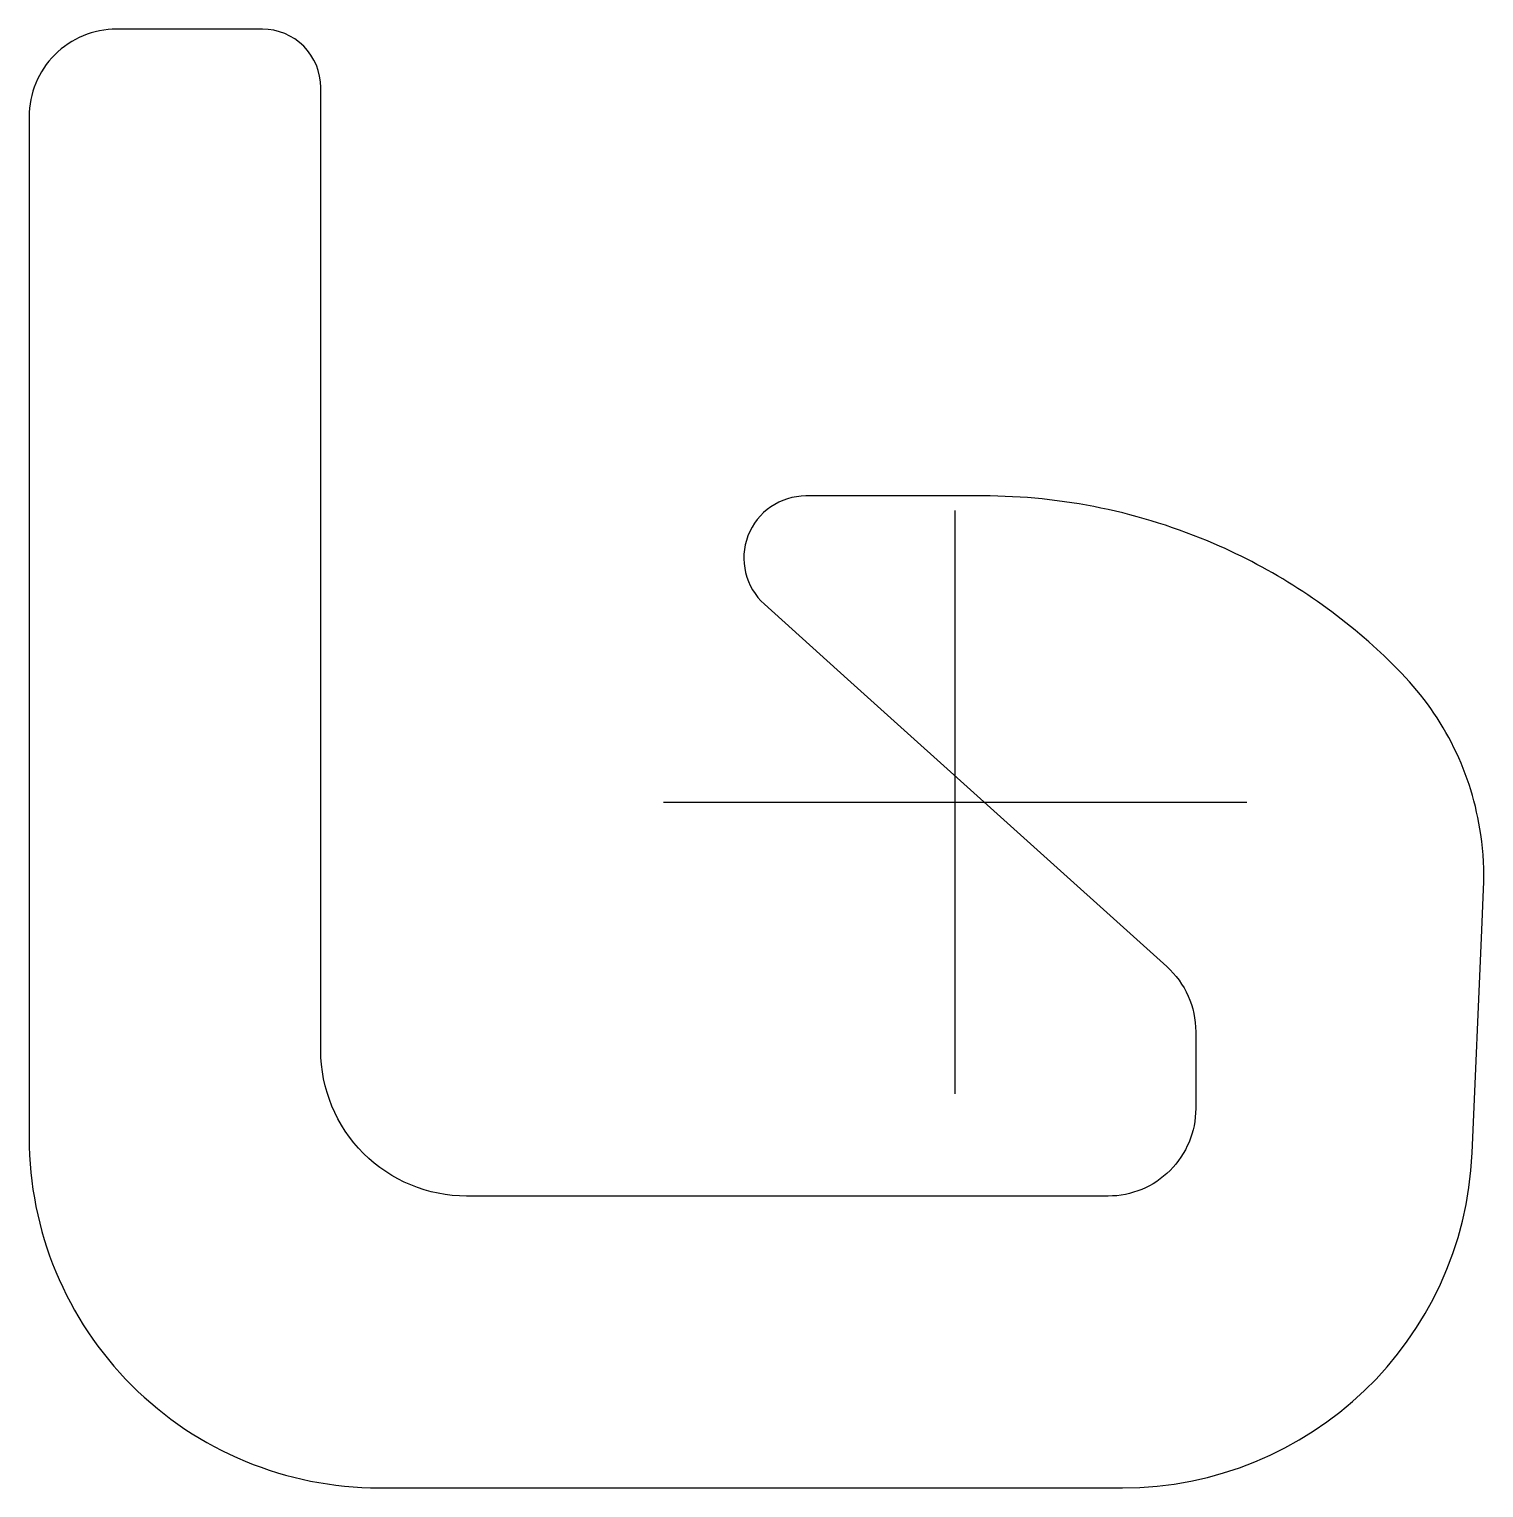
# Model space of a CAD drawing. Header units: millimetres. Extents: x -31.8 to 18.1, y -23.5 to 26.5.
import ezdxf

# ---------------------------------------------------------------- set-up
doc = ezdxf.new("R2010")
doc.units = ezdxf.units.MM
doc.header["$LTSCALE"] = 0.2

msp = doc.modelspace()

# ---------------------------------------------------------------- linework, layer by layer
at = {"flags": 128}
msp.add_lwpolyline([(-6.538, 6.787), (-3.692, 4.225), (7.257, -5.634, -0.212557), (8.25, -7.864), (8.25, -10.5, -0.414214), (5.25, -13.5), (-16.75, -13.5, -0.414214), (-21.75, -8.5), (-21.75, 24.5, 0.414214), (-23.75, 26.5), (-28.75, 26.5, 0.414214), (-31.75, 23.5), (-31.75, -11.5, 0.414214), (-19.75, -23.5), (5.739, -23.5, 0.401544), (17.727, -12.021), (18.06, -4.381), (18.121, -2.974, 0.046783), (18.027, -1.109, 0.157879), (15.31, 4.421, 0.016968), (14.333, 5.363, 0.081454), (8.885, 8.859, 0.10234), (0.95, 10.5), (-0.615, 10.5), (-1.283, 10.5), (-5.113, 10.5, 0.687281)], format="xyb", close=True, dxfattribs=at)
at = {"layer": 'DEFPOINTS'}
for p, q in [((0, -10), (0, 10)), ((-10, 0), (10, 0))]:
    msp.add_line(p, q, dxfattribs=at)

doc.saveas('drawing.dxf')
